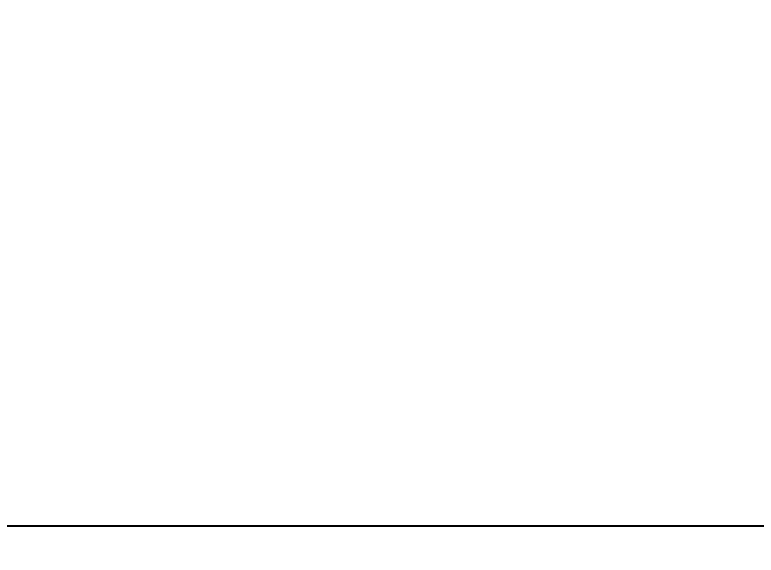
# Model space of a CAD drawing. Header units: millimetres. Extents: x 5828 to 6704, y 123 to 421.
# Drawn here: x 6607.93 to 6615.99, y 310.21 to 316.08 of the extents above; entities that cross this region are included whole.
import ezdxf

# ---------------------------------------------------------------- set-up
doc = ezdxf.new("R2010")
doc.units = ezdxf.units.MM
doc.layers.add('尺寸标注', color=7, linetype='Continuous')
doc.styles.add('微软雅黑', font='msyh.ttc', dxfattribs={"height": 1.5})
doc.dimstyles.new('尺寸标注_1_15比例', dxfattribs={"dimtxt": 1.5, "dimasz": 1.25, "dimexe": 0.5, "dimexo": 0.4, "dimgap": 0.5, "dimtad": 1, "dimdec": 1, "dimlfac": 15, "dimdsep": 46, "dimtxsty": '微软雅黑', "dimcen": 0.09, "dimadec": 0, "dimazin": 0, "dimtp": 0.01, "dimtm": 0.01, "dimtfac": 1, "dimtdec": 1, "dimtofl": 0, "dimtmove": 0, "dimatfit": 3, "dimfxl": 1, "dimtolj": 1, "dimarcsym": 0})

# ---------------------------------------------------------------- blocks, each defined once
blk = doc.blocks.new('*D961')
at = {"layer": 'Defpoints', "color": 0}
for p in [(6626.7151, 338.2413), (6604.5266, 314.0742), (6604.5266, 305.242)]:
    blk.add_point(p, dxfattribs=at)
at = {"layer": '尺寸标注', "color": 0, "lineweight": -2}
for p, q in [((6626.7151, 337.8413), (6626.7151, 304.742)), ((6604.5266, 313.6742), (6604.5266, 304.742)), ((6625.4651, 305.242), (6605.7766, 305.242))]:
    blk.add_line(p, q, dxfattribs=at)
at = {"layer": '尺寸标注', "color": 0}
for points in [[(6605.7766, 305.4504), (6605.7766, 305.0337), (6604.5266, 305.242)], [(6625.4651, 305.0337), (6625.4651, 305.4504), (6626.7151, 305.242)]]:
    blk.add_solid(points, dxfattribs=at)
at = {"layer": '尺寸标注', "color": 0, "insert": (6615.6208, 306.5172), "char_height": 1.5, "attachment_point": 5, "style": '微软雅黑'}
blk.add_mtext('\\A1;332.8', dxfattribs=at)
blk = doc.blocks.new('*D962')
at = {"layer": 'Defpoints', "color": 0}
for p in [(6640.9066, 338.2413), (6604.5266, 314.0742), (6640.9066, 296.1568)]:
    blk.add_point(p, dxfattribs=at)
at = {"layer": '尺寸标注', "color": 0, "lineweight": -2}
for p, q in [((6640.9066, 337.8413), (6640.9066, 295.6568)), ((6604.5266, 313.6742), (6604.5266, 295.6568)), ((6605.7766, 296.1568), (6639.6566, 296.1568))]:
    blk.add_line(p, q, dxfattribs=at)
at = {"layer": '尺寸标注', "color": 0}
for points in [[(6605.7766, 296.3651), (6605.7766, 295.9484), (6604.5266, 296.1568)], [(6639.6566, 295.9484), (6639.6566, 296.3651), (6640.9066, 296.1568)]]:
    blk.add_solid(points, dxfattribs=at)
at = {"layer": '尺寸标注', "color": 0, "insert": (6622.7166, 297.4199), "char_height": 1.5, "attachment_point": 5, "style": '微软雅黑'}
blk.add_mtext('\\A1;545.7', dxfattribs=at)
blk = doc.blocks.new('*D966')
at = {"layer": 'Defpoints', "color": 0}
for p in [(6612.86, 316.2413), (6654.4669, 316.2413), (6589.1155, 310.528)]:
    blk.add_point(p, dxfattribs=at)
at = {"layer": '尺寸标注', "color": 0, "lineweight": -2}
for p, q in [((6613.26, 316.2413), (6654.9669, 316.2413)), ((6654.4669, 311.778), (6654.4669, 314.9913)), ((6589.5155, 310.528), (6654.9669, 310.528))]:
    blk.add_line(p, q, dxfattribs=at)
at = {"layer": '尺寸标注', "color": 0}
for points in [[(6654.6753, 314.9913), (6654.2586, 314.9913), (6654.4669, 316.2413)], [(6654.2586, 311.778), (6654.6753, 311.778), (6654.4669, 310.528)]]:
    blk.add_solid(points, dxfattribs=at)
at = {"layer": '尺寸标注', "color": 0, "insert": (6653.1913, 313.3846), "char_height": 1.5, "attachment_point": 5, "rotation": 90, "style": '微软雅黑'}
blk.add_mtext('\\A1;85.7', dxfattribs=at)

msp = doc.modelspace()

# ---------------------------------------------------------------- dimensions: what is measured, and where the dimension line sits
at = {"layer": '尺寸标注'}
for base, p1, p2, picture, middle in [((6604.5266, 305.242), (6626.7151, 338.2413), (6604.5266, 314.0742), '*D961', (6615.6208, 306.5172)), ((6640.9066, 296.1568), (6604.5266, 314.0742), (6640.9066, 338.2413), '*D962', (6622.7166, 297.4199))]:
    dim = msp.add_linear_dim(base=base, p1=p1, p2=p2, dimstyle='尺寸标注_1_15比例', dxfattribs=at)
    dim.commit()
    dim.dimension.update_dxf_attribs({"geometry": picture, "text_midpoint": middle})
dim = msp.add_linear_dim(base=(6654.4669, 316.2413), p1=(6589.1155, 310.528), p2=(6612.86, 316.2413), angle=90, dimstyle='尺寸标注_1_15比例', dxfattribs=at)
dim.commit()
dim.dimension.update_dxf_attribs({"geometry": '*D966', "text_midpoint": (6653.1913, 313.3846)})

doc.saveas('drawing.dxf')
